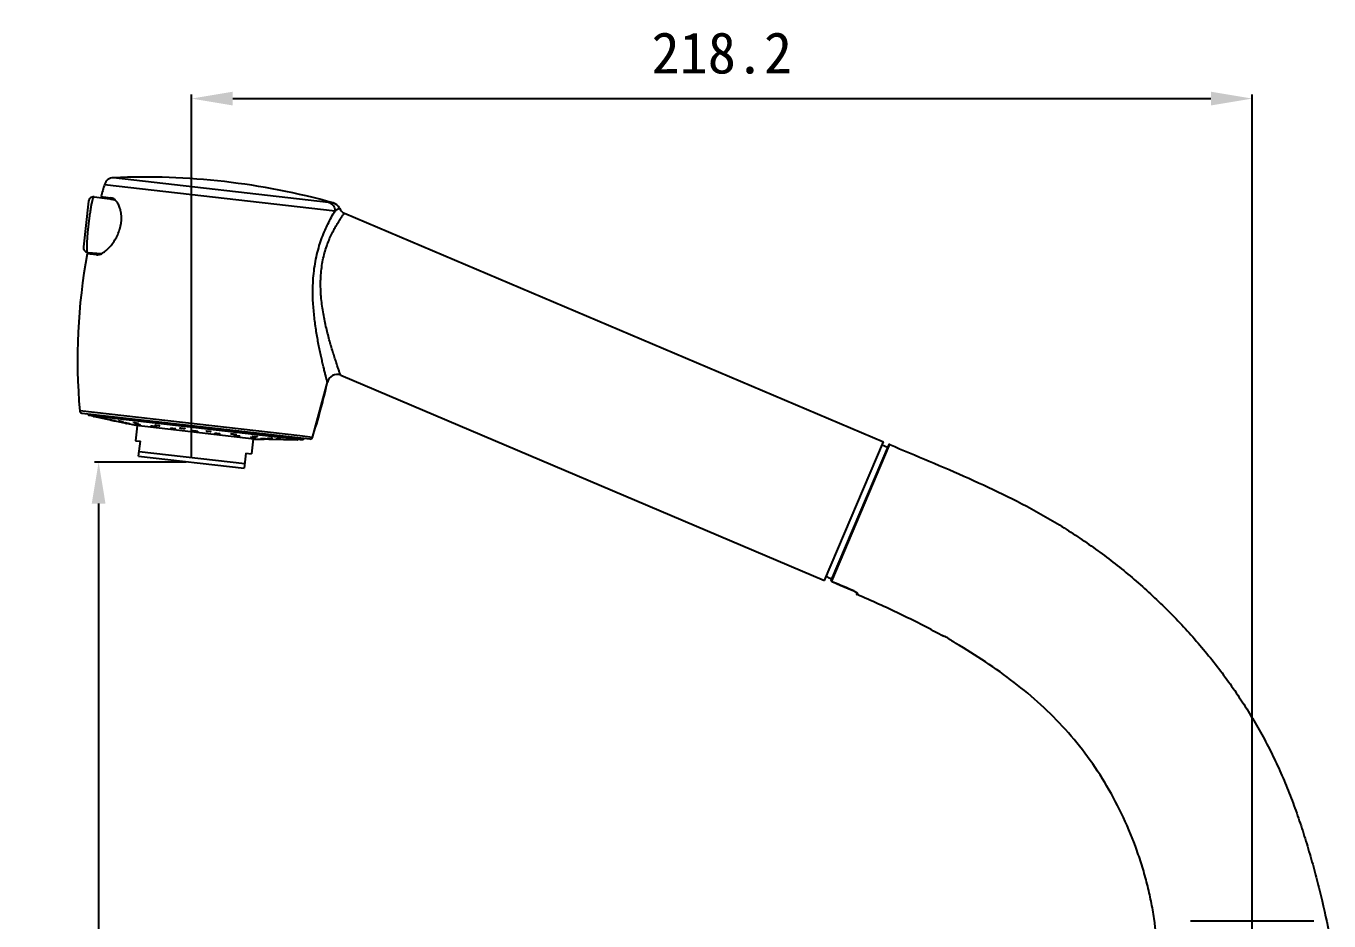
# Model space of a CAD drawing. Header units: millimetres. Extents: x 5797 to 6304, y 25737 to 26121.
# Drawn here: x 5796.8 to 6064.8, y 25936.6 to 26120.8 of the extents above; entities that cross this region are included whole.
import ezdxf

# ---------------------------------------------------------------- set-up
doc = ezdxf.new("R2010")
doc.units = ezdxf.units.MM
doc.styles.get("Standard").update_dxf_attribs({"font": ''})
doc.styles.get('Standard').set_extended_font_data('SimSun')
doc.dimstyles.new('副本 ISO-25-2bei', dxfattribs={"dimscale": 1.7, "dimtxt": 5, "dimasz": 5, "dimexe": 0.5, "dimexo": 0.625, "dimgap": 2, "dimtad": 1, "dimlfac": 0.0393, "dimdsep": 46, "dimtxsty": 'Standard', "dimcen": 2.5, "dimclrd": 1, "dimclre": 1, "dimclrt": 3, "dimadec": 0, "dimazin": 0, "dimtfac": 1, "dimtmove": 0, "dimatfit": 3, "dimfxl": 0, "dimarcsym": 0})

# ---------------------------------------------------------------- blocks, each defined once
blk = doc.blocks.new('*D1')
at = {"color": 1, "lineweight": -2, "transparency": 16777216}
for p, q in [((5829.76, 26031.01), (5810.88, 26031.01)), ((5811.73, 26022.51), (5811.73, 25771.36)), ((6021.26, 25762.86), (5810.88, 25762.86))]:
    blk.add_line(p, q, dxfattribs=at)
at = {"color": 1, "transparency": 16777216}
for points in [[(5810.31, 26022.51), (5813.14, 26022.51), (5811.73, 26031.01)], [(5810.31, 25771.36), (5813.14, 25771.36), (5811.73, 25762.86)]]:
    blk.add_solid(points, dxfattribs=at)
at = {"layer": 'Defpoints', "color": 0, "transparency": 16777216}
for p in [(5830.82, 26031.01), (5811.73, 25762.86), (6022.32, 25762.86)]:
    blk.add_point(p, dxfattribs=at)
at = {"color": 3, "transparency": 16777216, "insert": (5802.38, 25896.93), "char_height": 8.5, "attachment_point": 5, "rotation": 90}
blk.add_mtext('268.2', dxfattribs=at)
blk = doc.blocks.new('*D2')
at = {"color": 1, "lineweight": -2, "transparency": 16777216}
for p, q in [((5830.82, 26032.07), (5830.82, 26106.69)), ((6049.02, 25763.92), (6049.02, 26106.69)), ((5839.32, 26105.84), (6040.52, 26105.84))]:
    blk.add_line(p, q, dxfattribs=at)
at = {"color": 1, "transparency": 16777216}
for points in [[(5839.32, 26107.26), (5839.32, 26104.43), (5830.82, 26105.84)], [(6040.52, 26107.26), (6040.52, 26104.43), (6049.02, 26105.84)]]:
    blk.add_solid(points, dxfattribs=at)
at = {"layer": 'Defpoints', "color": 0, "transparency": 16777216}
for p in [(6049.02, 26105.84), (5830.82, 26031.01), (6049.02, 25762.86)]:
    blk.add_point(p, dxfattribs=at)
at = {"color": 3, "transparency": 16777216, "insert": (5939.92, 26115.19), "char_height": 8.5, "attachment_point": 5}
blk.add_mtext('218.2', dxfattribs=at)

msp = doc.modelspace()

# ---------------------------------------------------------------- linework, layer by layer
at = {"color": 7, "linetype": 'Continuous'}
for p, q in [((5812.96, 26088.17), (5860.38, 26082.77)), ((5814.78, 26089.57), (5858.98, 26084.53)), ((5815.07, 26085.03), (5810.8, 26085.59)), ((5812.2, 26085.67), (5814.25, 26085.44)), ((5814.25, 26085.14), (5815.07, 26085.03)), ((5809.67, 26084.71), (5808.6, 26075.31)), ((5862.3, 26082.25), (5973.17, 26035.19)), ((5811.32, 26073.69), (5809.39, 26073.91)), ((5809.5, 26074.2), (5812.29, 26073.93)), ((5855.7, 26036.13), (5858.79, 26047.49)), ((5861.53, 26048.91), (5961.06, 26006.66)), ((5853.13, 26036.42), (5807.85, 26041.58)), ((5808.29, 26041.13), (5855.17, 26035.79)), ((5809.62, 26040.67), (5809.63, 26040.77)), ((5809.62, 26040.67), (5853.77, 26035.64)), ((5810.81, 26040.42), (5809.62, 26040.67)), ((5809.63, 26040.77), (5809.86, 26040.95)), ((5853.78, 26035.74), (5809.63, 26040.77)), ((5810.67, 26040.44), (5810.67, 26040.45)), ((5816.46, 26039.19), (5810.67, 26040.44)), ((5810.67, 26040.44), (5810.81, 26040.42)), ((5817.33, 26039), (5817.44, 26038.98)), ((5819.46, 26038.55), (5817.44, 26038.98)), ((5819.66, 26038.52), (5819.31, 26035.44)), ((5843.7, 26035.78), (5819.46, 26038.55)), ((5819.31, 26035.44), (5820.32, 26035.33)), ((5819.96, 26032.25), (5820.32, 26035.33)), ((5843.5, 26035.81), (5843.15, 26032.73)), ((5843.7, 26035.78), (5845.76, 26035.75)), ((5846.77, 26035.74), (5852.69, 26035.65)), ((5852.55, 26035.66), (5852.69, 26035.65)), ((5853.77, 26035.64), (5852.55, 26035.66)), ((5852.69, 26035.65), (5852.7, 26035.66)), ((5855.7, 26036.13), (5853.13, 26036.42)), ((5853.6, 26035.97), (5853.78, 26035.74)), ((5853.78, 26035.74), (5853.77, 26035.64)), ((5961.06, 26006.66), (5973.17, 26035.19)), ((5974.2, 26034.54), (5962.42, 26006.8)), ((5962.53, 26006.55), (5974.35, 26034.38)), ((5973.98, 26034.03), (5972.88, 26034.5)), ((5974.35, 26034.38), (5974.46, 26034.65)), ((5819.96, 26032.25), (5841.67, 26029.78)), ((5820.08, 26033.24), (5841.79, 26030.77)), ((5842.03, 26032.86), (5841.67, 26029.78)), ((5842.03, 26032.86), (5843.15, 26032.73)), ((5962.51, 26007), (5962.32, 26007.08)), ((5962.42, 26006.8), (5962.42, 26006.8)), ((5962.68, 26006.4), (5962.78, 26006.36)), ((5962.78, 26006.36), (5962.78, 26006.36)), ((5967.1, 26004.51), (5967.1, 26004.51)), ((5967.36, 26004.38), (5967.36, 26004.38)), ((5967.36, 26004.38), (5967.5, 26004.3)), ((5967.71, 26004.15), (5967.66, 26004.04)), ((5967.73, 26004.13), (5967.74, 26004.12)), ((5967.76, 26003.78), (5967.85, 26003.98)), ((6036.32, 25936.6), (6061.71, 25936.6))]:
    msp.add_line(p, q, dxfattribs=at)
for points in [[(5962.42, 26006.8), (5962.41, 26006.74), (5962.42, 26006.63), (5962.48, 26006.54), (5962.57, 26006.47), (5962.68, 26006.4)], [(5962.41, 26006.74), (5962.41, 26006.73), (5962.41, 26006.69)], [(5962.62, 26006.44), (5962.69, 26006.4), (5962.78, 26006.36)], [(5962.78, 26006.36), (5964.27, 26005.72), (5965.88, 26005.03), (5967.1, 26004.51)], [(5967.1, 26004.51), (5967.2, 26004.46), (5967.28, 26004.42)], [(5967.18, 26004.47), (5967.35, 26004.39), (5967.49, 26004.31)], [(5967.49, 26004.31), (5967.6, 26004.23), (5967.68, 26004.17), (5967.73, 26004.13)], [(5967.61, 26004.23), (5967.61, 26004.23), (5967.65, 26004.2)]]:
    msp.add_lwpolyline(points, dxfattribs=at)
for centre, radius, start, end in [((5926.93, 26052.09), 119.55, 162.4304, 163.6845), ((5814.87, 26087.57), 2, 92.4768, 162.43), ((5821.05, 25944.7), 145, 74.4269, 92.4768), ((5810.67, 26084.6), 1, 82.5025, 173.5), ((5859.44, 26082.45), 2, 24.1783, 74.429), ((5863.09, 26084.09), 2, 204.1803, 247.0025), ((5809.59, 26075.2), 1, 173.5, 264.4971), ((5926.93, 26052.09), 119.55, 169.4811, 185.0425), ((5742.03, 26073.15), 119.55, 341.9575, 347.6053), ((5860.75, 26047.06), 2, 67.0004, 167.5968), ((5808.34, 26041.62), 0.5, 185.045, 263.5), ((5783.68, 25884.2), 158.42, 77.7356, 78.0566), ((5843.95, 25884.13), 151.63, 88.9369, 89.3166), ((5855.23, 26036.28), 0.5, 263.5, 341.9564), ((5974.38, 26034.46), 0.2, 67, 156.9572), ((5693.48, 25370.97), 690.1, 66.64107, 67.03158), ((5967.84, 26003.96), 0.2, 156.984, 246.4408), ((5967.93, 26004.17), 0.198, 194.7234, 217.0816)]:
    msp.add_arc(centre, radius, start, end, dxfattribs=at)
for points, knots in [([(5809.5, 26074.2), (5809.49, 26074.2), (5809.47, 26074.21), (5809.45, 26074.23), (5809.43, 26074.26), (5809.41, 26074.31), (5809.4, 26074.37), (5809.38, 26074.47), (5809.36, 26074.62), (5809.34, 26074.85), (5809.34, 26075.12), (5809.34, 26075.44), (5809.35, 26075.81), (5809.36, 26076.21), (5809.4, 26076.84), (5809.46, 26077.7), (5809.57, 26078.79), (5809.69, 26079.95), (5809.83, 26081.1), (5809.98, 26082.19), (5810.11, 26083.04), (5810.21, 26083.66), (5810.29, 26084.06), (5810.36, 26084.42), (5810.43, 26084.73), (5810.5, 26084.99), (5810.56, 26085.21), (5810.62, 26085.36), (5810.66, 26085.45), (5810.69, 26085.5), (5810.72, 26085.54), (5810.74, 26085.57), (5810.77, 26085.59), (5810.79, 26085.59), (5810.8, 26085.59)], [0, 0, 0, 0, 0.002114, 0.004718, 0.008052, 0.012232, 0.017327, 0.023395, 0.038583, 0.057944, 0.081448, 0.109023, 0.140567, 0.175903, 0.214792, 0.301873, 0.398439, 0.50006, 0.601676, 0.698223, 0.785277, 0.824154, 0.859477, 0.891007, 0.918572, 0.942069, 0.961427, 0.976614, 0.98268, 0.987772, 0.991948, 0.995276, 0.997879, 1, 1, 1, 1]), ([(5811.32, 26073.69), (5811.49, 26073.67), (5811.89, 26073.73), (5812.49, 26074.01), (5813.13, 26074.46), (5813.8, 26075.07), (5814.47, 26075.84), (5815.34, 26077.1), (5816.19, 26078.95), (5816.49, 26080.98), (5816.34, 26082.51), (5816.08, 26083.47), (5815.72, 26084.27), (5815.28, 26084.87), (5814.79, 26085.28), (5814.42, 26085.42), (5814.25, 26085.44)], [0, 0, 0, 0, 0.035353, 0.079146, 0.132067, 0.193573, 0.262767, 0.338617, 0.504141, 0.670818, 0.746559, 0.814153, 0.872869, 0.922689, 0.964341, 1, 1, 1, 1]), ([(5858.3, 26078.77), (5858.48, 26079.19), (5859.12, 26080.55), (5859.84, 26081.88), (5860.38, 26082.77)], [0, 0, 0, 0, 0.304348, 1, 1, 1, 1]), ([(5858.98, 26084.53), (5859.16, 26084.48), (5859.53, 26084.31), (5859.97, 26083.9), (5860.28, 26083.37), (5860.36, 26082.97), (5860.38, 26082.77)], [0, 0, 0, 0, 0.246596, 0.495278, 0.746555, 1, 1, 1, 1]), ([(5858.98, 26084.53), (5859.1, 26084.52), (5859.33, 26084.49), (5859.61, 26084.45), (5859.79, 26084.41), (5859.88, 26084.4), (5859.94, 26084.39), (5859.97, 26084.38), (5859.97, 26084.38)], [0, 0, 0, 0, 0.377707, 0.693521, 0.821876, 0.918532, 0.977884, 1, 1, 1, 1]), ([(5860.38, 26082.77), (5860.44, 26082.81), (5860.56, 26082.89), (5860.73, 26082.99), (5860.88, 26083.08), (5861.01, 26083.15), (5861.1, 26083.19), (5861.16, 26083.23), (5861.2, 26083.24), (5861.22, 26083.26), (5861.24, 26083.26), (5861.25, 26083.27), (5861.26, 26083.27), (5861.26, 26083.27)], [0, 0, 0, 0, 0.216341, 0.411626, 0.583366, 0.728889, 0.845521, 0.89217, 0.930631, 0.960755, 0.982433, 0.995548, 1, 1, 1, 1]), ([(5861.53, 26048.91), (5861.53, 26048.91), (5861.53, 26048.91), (5861.52, 26048.91), (5861.52, 26048.92), (5861.51, 26048.94), (5861.5, 26048.97), (5861.48, 26049.02), (5861.46, 26049.08), (5861.43, 26049.15), (5861.4, 26049.24), (5861.35, 26049.38), (5861.28, 26049.58), (5861.18, 26049.86), (5861.07, 26050.18), (5860.95, 26050.55), (5860.81, 26050.95), (5860.61, 26051.55), (5860.33, 26052.38), (5859.98, 26053.46), (5859.62, 26054.64), (5859.26, 26055.9), (5858.9, 26057.23), (5858.56, 26058.62), (5858.24, 26060.08), (5857.95, 26061.57), (5857.7, 26063.12), (5857.52, 26064.69), (5857.37, 26066.83), (5857.38, 26068.98), (5857.59, 26071.09), (5857.84, 26072.63), (5858.19, 26074.09), (5858.62, 26075.45), (5859.1, 26076.71), (5859.61, 26077.85), (5860.12, 26078.86), (5860.62, 26079.74), (5861.02, 26080.39), (5861.32, 26080.84), (5861.51, 26081.13), (5861.69, 26081.39), (5861.84, 26081.62), (5861.98, 26081.81), (5862.09, 26081.96), (5862.17, 26082.07), (5862.22, 26082.14), (5862.25, 26082.18), (5862.27, 26082.21), (5862.29, 26082.23), (5862.3, 26082.24), (5862.3, 26082.25), (5862.3, 26082.25)], [0, 0, 0, 0, 0.000057, 0.000218, 0.000484, 0.000853, 0.001898, 0.003346, 0.005192, 0.007429, 0.010051, 0.013047, 0.02013, 0.028601, 0.038385, 0.0494, 0.06156, 0.07478, 0.104074, 0.136643, 0.171947, 0.209543, 0.249068, 0.290229, 0.332769, 0.376478, 0.421148, 0.466557, 0.512495, 0.604722, 0.650288, 0.694869, 0.737945, 0.778993, 0.817585, 0.853314, 0.885842, 0.91486, 0.940077, 0.95117, 0.961206, 0.970148, 0.977966, 0.984635, 0.990127, 0.994419, 0.996111, 0.997498, 0.998581, 0.999359, 0.999831, 1, 1, 1, 1]), ([(5855.85, 26063.82), (5855.81, 26064.49), (5855.76, 26065.84), (5855.81, 26067.86), (5855.96, 26069.87), (5856.22, 26071.85), (5856.61, 26073.75), (5857.24, 26076.08), (5857.85, 26077.73), (5858.3, 26078.77)], [0, 0, 0, 0, 0.131735, 0.2645, 0.396991, 0.527919, 0.655419, 0.777666, 1, 1, 1, 1]), ([(5858.79, 26047.49), (5858.79, 26047.49), (5858.79, 26047.51), (5858.79, 26047.52), (5858.78, 26047.55), (5858.76, 26047.61), (5858.73, 26047.73), (5858.69, 26047.9), (5858.63, 26048.11), (5858.56, 26048.36), (5858.49, 26048.66), (5858.36, 26049.13), (5858.19, 26049.8), (5857.98, 26050.7), (5857.73, 26051.7), (5857.48, 26052.8), (5857.22, 26053.99), (5856.88, 26055.7), (5856.56, 26057.49), (5856.28, 26059.35), (5856.1, 26060.81), (5855.96, 26062.31), (5855.88, 26063.31), (5855.85, 26063.82)], [0, 0, 0, 0, 0.00027, 0.001383, 0.003298, 0.005974, 0.013559, 0.024066, 0.037351, 0.053254, 0.071644, 0.092412, 0.140693, 0.196914, 0.259416, 0.327521, 0.400872, 0.478402, 0.642887, 0.729317, 0.817985, 0.908329, 1, 1, 1, 1]), ([(5814.12, 26039.71), (5814.12, 26039.72), (5814.13, 26039.71), (5814.13, 26039.71), (5814.14, 26039.71), (5814.16, 26039.71), (5814.18, 26039.71), (5814.21, 26039.7), (5814.23, 26039.7), (5814.28, 26039.69), (5814.34, 26039.67), (5814.43, 26039.66), (5814.52, 26039.64), (5814.61, 26039.62), (5814.71, 26039.6), (5814.8, 26039.58), (5814.88, 26039.56), (5814.95, 26039.54), (5814.99, 26039.53), (5815.02, 26039.53), (5815.04, 26039.52), (5815.06, 26039.52), (5815.08, 26039.51), (5815.09, 26039.51), (5815.1, 26039.51), (5815.1, 26039.51), (5815.1, 26039.5)], [0, 0, 0, 0, 0.002471, 0.009673, 0.021583, 0.038123, 0.059136, 0.084384, 0.113625, 0.1466, 0.222355, 0.308696, 0.402292, 0.499575, 0.596848, 0.690425, 0.776756, 0.852543, 0.885559, 0.914864, 0.940199, 0.961318, 0.977982, 0.990028, 0.997377, 1, 1, 1, 1]), ([(5815.1, 26039.5), (5815.1, 26039.5), (5815.1, 26039.51), (5815.09, 26039.51), (5815.08, 26039.51), (5815.06, 26039.51), (5815.04, 26039.51), (5815.02, 26039.52), (5814.99, 26039.52), (5814.94, 26039.53), (5814.88, 26039.55), (5814.8, 26039.56), (5814.71, 26039.58), (5814.61, 26039.6), (5814.52, 26039.62), (5814.43, 26039.64), (5814.34, 26039.66), (5814.28, 26039.68), (5814.23, 26039.69), (5814.2, 26039.69), (5814.18, 26039.7), (5814.16, 26039.7), (5814.14, 26039.71), (5814.13, 26039.71), (5814.12, 26039.71), (5814.12, 26039.71), (5814.12, 26039.71), (5814.12, 26039.71)], [0, 0, 0, 0, 0.002477, 0.009681, 0.021594, 0.038138, 0.059159, 0.084417, 0.113666, 0.146647, 0.222411, 0.308758, 0.402358, 0.499642, 0.596917, 0.690497, 0.776831, 0.852616, 0.885627, 0.914924, 0.940247, 0.961352, 0.978, 0.990034, 0.99737, 0.999261, 1, 1, 1, 1]), ([(5815.79, 26039.52), (5815.79, 26039.52), (5815.79, 26039.52), (5815.8, 26039.52), (5815.81, 26039.52), (5815.83, 26039.52), (5815.88, 26039.51), (5815.94, 26039.51), (5816.01, 26039.49), (5816.1, 26039.48), (5816.19, 26039.46), (5816.28, 26039.44), (5816.38, 26039.42), (5816.47, 26039.4), (5816.55, 26039.38), (5816.62, 26039.37), (5816.68, 26039.35), (5816.71, 26039.34), (5816.73, 26039.34), (5816.75, 26039.33), (5816.76, 26039.33), (5816.77, 26039.32), (5816.77, 26039.32), (5816.77, 26039.32)], [0, 0, 0, 0, 0.003076, 0.010406, 0.022318, 0.038803, 0.084867, 0.146856, 0.222386, 0.308514, 0.401907, 0.498991, 0.596034, 0.689341, 0.775418, 0.851029, 0.913272, 0.938621, 0.959804, 0.976595, 0.988859, 0.996569, 1, 1, 1, 1]), ([(5816.77, 26039.32), (5816.77, 26039.32), (5816.77, 26039.32), (5816.76, 26039.32), (5816.75, 26039.32), (5816.72, 26039.32), (5816.68, 26039.32), (5816.62, 26039.33), (5816.55, 26039.35), (5816.46, 26039.36), (5816.37, 26039.38), (5816.27, 26039.4), (5816.18, 26039.42), (5816.09, 26039.44), (5816.01, 26039.46), (5815.93, 26039.47), (5815.88, 26039.49), (5815.84, 26039.5), (5815.82, 26039.5), (5815.81, 26039.51), (5815.8, 26039.51), (5815.79, 26039.52), (5815.79, 26039.52), (5815.79, 26039.52)], [0, 0, 0, 0, 0.003142, 0.010493, 0.022416, 0.038906, 0.084989, 0.146993, 0.222543, 0.308679, 0.402073, 0.499152, 0.596203, 0.689531, 0.775624, 0.851231, 0.913463, 0.938804, 0.959975, 0.976746, 0.988982, 0.996651, 1, 1, 1, 1]), ([(5817.18, 26039.11), (5817.18, 26039.11), (5817.18, 26039.11), (5817.19, 26039.11), (5817.2, 26039.11), (5817.22, 26039.1), (5817.24, 26039.1), (5817.28, 26039.1), (5817.33, 26039.09), (5817.4, 26039.07), (5817.49, 26039.06), (5817.58, 26039.04), (5817.67, 26039.02), (5817.77, 26039), (5817.86, 26038.98), (5817.94, 26038.96), (5818.02, 26038.94), (5818.07, 26038.93), (5818.1, 26038.92), (5818.12, 26038.91), (5818.14, 26038.91), (5818.15, 26038.91), (5818.16, 26038.9), (5818.16, 26038.9), (5818.16, 26038.9)], [0, 0, 0, 0, 0.002704, 0.009939, 0.021832, 0.038336, 0.059301, 0.084498, 0.14661, 0.22227, 0.308527, 0.402042, 0.499236, 0.596407, 0.689874, 0.776098, 0.851806, 0.914101, 0.939453, 0.960612, 0.977344, 0.989496, 0.997011, 1, 1, 1, 1]), ([(5818.16, 26038.9), (5818.16, 26038.9), (5818.16, 26038.9), (5818.15, 26038.9), (5818.14, 26038.9), (5818.12, 26038.9), (5818.1, 26038.91), (5818.07, 26038.91), (5818.01, 26038.92), (5817.94, 26038.93), (5817.85, 26038.95), (5817.76, 26038.97), (5817.67, 26038.99), (5817.57, 26039.01), (5817.48, 26039.03), (5817.4, 26039.05), (5817.33, 26039.06), (5817.27, 26039.08), (5817.24, 26039.09), (5817.22, 26039.09), (5817.2, 26039.1), (5817.19, 26039.1), (5817.18, 26039.1), (5817.18, 26039.11), (5817.18, 26039.11)], [0, 0, 0, 0, 0.002743, 0.009985, 0.021882, 0.038388, 0.059361, 0.084566, 0.146695, 0.222372, 0.308645, 0.402173, 0.499377, 0.596559, 0.690037, 0.776274, 0.851988, 0.914274, 0.939612, 0.960753, 0.977462, 0.989589, 0.997072, 1, 1, 1, 1]), ([(5818.96, 26039.15), (5818.96, 26039.15), (5818.96, 26039.15), (5818.97, 26039.16), (5819, 26039.16), (5819.05, 26039.15), (5819.11, 26039.15), (5819.18, 26039.14), (5819.27, 26039.13), (5819.36, 26039.11), (5819.45, 26039.09), (5819.55, 26039.08), (5819.64, 26039.06), (5819.72, 26039.04), (5819.8, 26039.02), (5819.86, 26039), (5819.9, 26038.99), (5819.93, 26038.98), (5819.94, 26038.97), (5819.94, 26038.97), (5819.94, 26038.97)], [0, 0, 0, 0, 0.003946, 0.01161, 0.040154, 0.08611, 0.147864, 0.223114, 0.308954, 0.402058, 0.498838, 0.595574, 0.68858, 0.774347, 0.849659, 0.911697, 0.958208, 0.987554, 0.995675, 1, 1, 1, 1]), ([(5819.94, 26038.97), (5819.94, 26038.97), (5819.94, 26038.96), (5819.92, 26038.96), (5819.9, 26038.96), (5819.85, 26038.96), (5819.79, 26038.97), (5819.71, 26038.98), (5819.6, 26039), (5819.47, 26039.02), (5819.35, 26039.04), (5819.26, 26039.06), (5819.17, 26039.08), (5819.1, 26039.1), (5819.04, 26039.11), (5819, 26039.13), (5818.97, 26039.14), (5818.96, 26039.15), (5818.96, 26039.15), (5818.96, 26039.15)], [0, 0, 0, 0, 0.004055, 0.011768, 0.040346, 0.086313, 0.14807, 0.223324, 0.30916, 0.499037, 0.595779, 0.688786, 0.774561, 0.849887, 0.911933, 0.958429, 0.987723, 0.995786, 1, 1, 1, 1]), ([(5819.26, 26038.86), (5819.26, 26038.86), (5819.26, 26038.87), (5819.27, 26038.87), (5819.28, 26038.87), (5819.31, 26038.87), (5819.35, 26038.86), (5819.41, 26038.85), (5819.49, 26038.84), (5819.57, 26038.83), (5819.66, 26038.81), (5819.76, 26038.8), (5819.85, 26038.78), (5819.94, 26038.76), (5820.03, 26038.74), (5820.1, 26038.72), (5820.16, 26038.7), (5820.2, 26038.69), (5820.22, 26038.68), (5820.24, 26038.68), (5820.24, 26038.67), (5820.25, 26038.67), (5820.24, 26038.67)], [0, 0, 0, 0, 0.003499, 0.010976, 0.022942, 0.039431, 0.08543, 0.147296, 0.222687, 0.308676, 0.401926, 0.498849, 0.595732, 0.68889, 0.774812, 0.850266, 0.912408, 0.958943, 0.975792, 0.988172, 0.996098, 1, 1, 1, 1]), ([(5820.24, 26038.67), (5820.24, 26038.67), (5820.24, 26038.67), (5820.23, 26038.67), (5820.2, 26038.67), (5820.15, 26038.67), (5820.09, 26038.68), (5820.02, 26038.69), (5819.93, 26038.7), (5819.84, 26038.72), (5819.75, 26038.74), (5819.65, 26038.76), (5819.56, 26038.78), (5819.48, 26038.8), (5819.41, 26038.81), (5819.35, 26038.83), (5819.31, 26038.84), (5819.28, 26038.85), (5819.27, 26038.85), (5819.26, 26038.86), (5819.26, 26038.86), (5819.26, 26038.86)], [0, 0, 0, 0, 0.003608, 0.011125, 0.03959, 0.085603, 0.147483, 0.222894, 0.308889, 0.402146, 0.499084, 0.595984, 0.689147, 0.775075, 0.850538, 0.91268, 0.959191, 0.976015, 0.988356, 0.996219, 1, 1, 1, 1]), ([(5822.5, 26038.48), (5822.5, 26038.48), (5822.51, 26038.49), (5822.52, 26038.49), (5822.55, 26038.49), (5822.59, 26038.49), (5822.65, 26038.48), (5822.73, 26038.48), (5822.85, 26038.46), (5823, 26038.44), (5823.15, 26038.41), (5823.27, 26038.38), (5823.34, 26038.37), (5823.4, 26038.35), (5823.45, 26038.34), (5823.47, 26038.33), (5823.49, 26038.32), (5823.49, 26038.31), (5823.49, 26038.31)], [0, 0, 0, 0, 0.004346, 0.012206, 0.040887, 0.086828, 0.148489, 0.223607, 0.309302, 0.4989, 0.688362, 0.773986, 0.849159, 0.911085, 0.957551, 0.986997, 0.995295, 1, 1, 1, 1]), ([(5823.49, 26038.31), (5823.49, 26038.31), (5823.48, 26038.31), (5823.47, 26038.3), (5823.44, 26038.3), (5823.4, 26038.3), (5823.34, 26038.31), (5823.26, 26038.32), (5823.14, 26038.33), (5822.99, 26038.36), (5822.84, 26038.39), (5822.72, 26038.41), (5822.65, 26038.43), (5822.59, 26038.44), (5822.54, 26038.46), (5822.52, 26038.47), (5822.5, 26038.48), (5822.5, 26038.48), (5822.5, 26038.48)], [0, 0, 0, 0, 0.004477, 0.012405, 0.041141, 0.087096, 0.148755, 0.223869, 0.309553, 0.499134, 0.688586, 0.774212, 0.849395, 0.91133, 0.957788, 0.987184, 0.995419, 1, 1, 1, 1]), ([(5823.32, 26038.64), (5823.32, 26038.64), (5823.34, 26038.65), (5823.36, 26038.65), (5823.41, 26038.65), (5823.47, 26038.65), (5823.55, 26038.64), (5823.66, 26038.63), (5823.82, 26038.61), (5823.97, 26038.58), (5824.09, 26038.56), (5824.16, 26038.54), (5824.22, 26038.52), (5824.27, 26038.51), (5824.29, 26038.5), (5824.3, 26038.49), (5824.31, 26038.48), (5824.31, 26038.48)], [0, 0, 0, 0, 0.012337, 0.0412, 0.087179, 0.1488, 0.223839, 0.309444, 0.498876, 0.688192, 0.773735, 0.848819, 0.910663, 0.957082, 0.986585, 0.995011, 1, 1, 1, 1]), ([(5824.31, 26038.48), (5824.31, 26038.48), (5824.29, 26038.47), (5824.26, 26038.47), (5824.21, 26038.47), (5824.15, 26038.47), (5824.08, 26038.48), (5823.96, 26038.49), (5823.81, 26038.52), (5823.65, 26038.54), (5823.54, 26038.57), (5823.46, 26038.59), (5823.4, 26038.6), (5823.36, 26038.62), (5823.33, 26038.63), (5823.32, 26038.63), (5823.32, 26038.64), (5823.32, 26038.64)], [0, 0, 0, 0, 0.012494, 0.041412, 0.087406, 0.149023, 0.224051, 0.309638, 0.499042, 0.688336, 0.773874, 0.848963, 0.910816, 0.957237, 0.986715, 0.995099, 1, 1, 1, 1]), ([(5827.58, 26037.86), (5827.57, 26037.86), (5827.56, 26037.85), (5827.53, 26037.85), (5827.48, 26037.85), (5827.42, 26037.85), (5827.35, 26037.85), (5827.23, 26037.86), (5827.07, 26037.88), (5826.92, 26037.91), (5826.8, 26037.93), (5826.73, 26037.95), (5826.67, 26037.96), (5826.63, 26037.98), (5826.6, 26037.99), (5826.58, 26038), (5826.59, 26038)], [0, 0, 0, 0, 0.012936, 0.042045, 0.088108, 0.149713, 0.224683, 0.310201, 0.499477, 0.688667, 0.774145, 0.849156, 0.910931, 0.957298, 0.986803, 1, 1, 1, 1]), ([(5826.59, 26038), (5826.59, 26038.01), (5826.6, 26038.01), (5826.63, 26038.02), (5826.68, 26038.02), (5826.74, 26038.02), (5826.81, 26038.01), (5826.93, 26038), (5827.09, 26037.98), (5827.24, 26037.95), (5827.36, 26037.93), (5827.43, 26037.92), (5827.49, 26037.9), (5827.54, 26037.89), (5827.56, 26037.88), (5827.58, 26037.86), (5827.58, 26037.86)], [0, 0, 0, 0, 0.012782, 0.041826, 0.087867, 0.149478, 0.224469, 0.310009, 0.499324, 0.688558, 0.774052, 0.849069, 0.910838, 0.957199, 0.986711, 1, 1, 1, 1]), ([(5829.44, 26037.91), (5829.44, 26037.91), (5829.42, 26037.9), (5829.39, 26037.9), (5829.35, 26037.9), (5829.28, 26037.9), (5829.21, 26037.9), (5829.09, 26037.91), (5828.94, 26037.93), (5828.78, 26037.95), (5828.66, 26037.97), (5828.59, 26037.99), (5828.53, 26038), (5828.49, 26038.02), (5828.46, 26038.03), (5828.44, 26038.04), (5828.45, 26038.04)], [0, 0, 0, 0, 0.013221, 0.042484, 0.088612, 0.150215, 0.225137, 0.310584, 0.499719, 0.68881, 0.774235, 0.849179, 0.910873, 0.957163, 0.986637, 1, 1, 1, 1]), ([(5828.45, 26038.04), (5828.45, 26038.05), (5828.46, 26038.05), (5828.49, 26038.06), (5828.54, 26038.06), (5828.6, 26038.06), (5828.67, 26038.05), (5828.79, 26038.04), (5828.95, 26038.03), (5829.1, 26038), (5829.22, 26037.98), (5829.29, 26037.97), (5829.35, 26037.95), (5829.4, 26037.94), (5829.42, 26037.93), (5829.44, 26037.92), (5829.44, 26037.91)], [0, 0, 0, 0, 0.013132, 0.042344, 0.088447, 0.150052, 0.224988, 0.31045, 0.499635, 0.688787, 0.774234, 0.849192, 0.910884, 0.957158, 0.986614, 1, 1, 1, 1]), ([(5831.11, 26037.47), (5831.11, 26037.48), (5831.13, 26037.48), (5831.16, 26037.49), (5831.2, 26037.49), (5831.27, 26037.49), (5831.34, 26037.49), (5831.46, 26037.48), (5831.61, 26037.47), (5831.77, 26037.44), (5831.89, 26037.43), (5831.96, 26037.41), (5832.02, 26037.4), (5832.07, 26037.38), (5832.09, 26037.37), (5832.11, 26037.36), (5832.11, 26037.36)], [0, 0, 0, 0, 0.013331, 0.04268, 0.088863, 0.150497, 0.225425, 0.310858, 0.49999, 0.689134, 0.774574, 0.849503, 0.911136, 0.95732, 0.986669, 1, 1, 1, 1]), ([(5832.11, 26037.36), (5832.11, 26037.36), (5832.09, 26037.35), (5832.06, 26037.34), (5832.01, 26037.34), (5831.95, 26037.34), (5831.88, 26037.34), (5831.76, 26037.35), (5831.6, 26037.37), (5831.45, 26037.39), (5831.33, 26037.41), (5831.26, 26037.42), (5831.2, 26037.43), (5831.15, 26037.45), (5831.13, 26037.46), (5831.11, 26037.47), (5831.11, 26037.47)], [0, 0, 0, 0, 0.013371, 0.042762, 0.088968, 0.150604, 0.225519, 0.310929, 0.500001, 0.689076, 0.774489, 0.849406, 0.911042, 0.957241, 0.986629, 1, 1, 1, 1]), ([(5833.84, 26037.41), (5833.84, 26037.42), (5833.85, 26037.42), (5833.88, 26037.43), (5833.93, 26037.43), (5833.99, 26037.43), (5834.07, 26037.43), (5834.18, 26037.42), (5834.34, 26037.41), (5834.5, 26037.39), (5834.61, 26037.38), (5834.69, 26037.36), (5834.75, 26037.35), (5834.79, 26037.34), (5834.82, 26037.33), (5834.83, 26037.32), (5834.83, 26037.31)], [0, 0, 0, 0, 0.013388, 0.042845, 0.089122, 0.150811, 0.225765, 0.31121, 0.500351, 0.689539, 0.775009, 0.849946, 0.91155, 0.957654, 0.986867, 1, 1, 1, 1]), ([(5834.83, 26037.31), (5834.83, 26037.31), (5834.82, 26037.3), (5834.79, 26037.3), (5834.74, 26037.29), (5834.68, 26037.29), (5834.6, 26037.3), (5834.49, 26037.3), (5834.33, 26037.31), (5834.17, 26037.33), (5834.06, 26037.35), (5833.98, 26037.36), (5833.92, 26037.37), (5833.88, 26037.39), (5833.85, 26037.4), (5833.84, 26037.41), (5833.84, 26037.41)], [0, 0, 0, 0, 0.013362, 0.042832, 0.089117, 0.150811, 0.225755, 0.311176, 0.500271, 0.68942, 0.774867, 0.849791, 0.911394, 0.957519, 0.98678, 1, 1, 1, 1]), ([(5835.64, 26036.94), (5835.64, 26036.95), (5835.66, 26036.95), (5835.68, 26036.96), (5835.73, 26036.96), (5835.79, 26036.96), (5835.87, 26036.96), (5835.99, 26036.96), (5836.14, 26036.95), (5836.3, 26036.93), (5836.42, 26036.92), (5836.49, 26036.9), (5836.55, 26036.89), (5836.6, 26036.88), (5836.62, 26036.87), (5836.64, 26036.86), (5836.64, 26036.86)], [0, 0, 0, 0, 0.01329, 0.042801, 0.089156, 0.150925, 0.225945, 0.311441, 0.500675, 0.689993, 0.775534, 0.850524, 0.912134, 0.958173, 0.987217, 1, 1, 1, 1]), ([(5836.64, 26036.86), (5836.64, 26036.85), (5836.62, 26036.85), (5836.59, 26036.84), (5836.54, 26036.84), (5836.48, 26036.84), (5836.41, 26036.84), (5836.29, 26036.84), (5836.13, 26036.85), (5835.98, 26036.87), (5835.86, 26036.88), (5835.79, 26036.89), (5835.73, 26036.91), (5835.68, 26036.92), (5835.65, 26036.93), (5835.64, 26036.94), (5835.64, 26036.94)], [0, 0, 0, 0, 0.013196, 0.042699, 0.089062, 0.150838, 0.22585, 0.311325, 0.500525, 0.689804, 0.775319, 0.850298, 0.911907, 0.957959, 0.987064, 1, 1, 1, 1]), ([(5838.96, 26036.81), (5838.97, 26036.81), (5838.97, 26036.82), (5838.98, 26036.82), (5839.01, 26036.83), (5839.06, 26036.83), (5839.12, 26036.83), (5839.19, 26036.83), (5839.31, 26036.83), (5839.47, 26036.82), (5839.62, 26036.81), (5839.74, 26036.8), (5839.82, 26036.79), (5839.88, 26036.78), (5839.92, 26036.76), (5839.95, 26036.76), (5839.96, 26036.75), (5839.96, 26036.74)], [0, 0, 0, 0, 0.00499, 0.013416, 0.042917, 0.08933, 0.15117, 0.226252, 0.311798, 0.501116, 0.690553, 0.77616, 0.851201, 0.912821, 0.958799, 0.987663, 1, 1, 1, 1]), ([(5839.96, 26036.74), (5839.96, 26036.74), (5839.96, 26036.74), (5839.95, 26036.73), (5839.92, 26036.73), (5839.87, 26036.73), (5839.81, 26036.72), (5839.73, 26036.72), (5839.62, 26036.73), (5839.46, 26036.73), (5839.3, 26036.75), (5839.19, 26036.76), (5839.11, 26036.77), (5839.05, 26036.78), (5839.01, 26036.79), (5838.98, 26036.8), (5838.96, 26036.81), (5838.96, 26036.81)], [0, 0, 0, 0, 0.004901, 0.013283, 0.042757, 0.089169, 0.151017, 0.226099, 0.311633, 0.500939, 0.690356, 0.775948, 0.850988, 0.91261, 0.958595, 0.987507, 1, 1, 1, 1]), ([(5839.72, 26036.46), (5839.72, 26036.46), (5839.73, 26036.47), (5839.74, 26036.47), (5839.77, 26036.48), (5839.81, 26036.48), (5839.88, 26036.48), (5839.95, 26036.48), (5840.07, 26036.48), (5840.23, 26036.47), (5840.38, 26036.46), (5840.5, 26036.45), (5840.58, 26036.44), (5840.64, 26036.43), (5840.68, 26036.43), (5840.71, 26036.42), (5840.72, 26036.41), (5840.72, 26036.41), (5840.72, 26036.41)], [0, 0, 0, 0, 0.004706, 0.013004, 0.042447, 0.088902, 0.150822, 0.225989, 0.311614, 0.501079, 0.690684, 0.776385, 0.851506, 0.913169, 0.959111, 0.987793, 0.995654, 1, 1, 1, 1]), ([(5840.72, 26036.41), (5840.72, 26036.4), (5840.72, 26036.4), (5840.71, 26036.4), (5840.68, 26036.39), (5840.63, 26036.39), (5840.57, 26036.39), (5840.49, 26036.39), (5840.38, 26036.39), (5840.22, 26036.39), (5840.06, 26036.4), (5839.95, 26036.42), (5839.87, 26036.42), (5839.81, 26036.43), (5839.76, 26036.44), (5839.74, 26036.45), (5839.73, 26036.46), (5839.72, 26036.46), (5839.72, 26036.46)], [0, 0, 0, 0, 0.00458, 0.012813, 0.042204, 0.088649, 0.150577, 0.22575, 0.311372, 0.50084, 0.690439, 0.776128, 0.851255, 0.91292, 0.958866, 0.987596, 0.995523, 1, 1, 1, 1]), ([(5842.96, 26036.08), (5842.96, 26036.08), (5842.97, 26036.09), (5842.98, 26036.09), (5842.99, 26036.09), (5843.01, 26036.09), (5843.06, 26036.1), (5843.12, 26036.1), (5843.19, 26036.1), (5843.28, 26036.1), (5843.37, 26036.1), (5843.47, 26036.09), (5843.56, 26036.09), (5843.66, 26036.09), (5843.74, 26036.08), (5843.82, 26036.07), (5843.88, 26036.07), (5843.92, 26036.06), (5843.94, 26036.06), (5843.96, 26036.05), (5843.96, 26036.05), (5843.97, 26036.05), (5843.97, 26036.05)], [0, 0, 0, 0, 0.003903, 0.011829, 0.024209, 0.041057, 0.087584, 0.149713, 0.225149, 0.311064, 0.40422, 0.501109, 0.59804, 0.691304, 0.777305, 0.852702, 0.914571, 0.960568, 0.977058, 0.989024, 0.9965, 1, 1, 1, 1]), ([(5843.97, 26036.05), (5843.97, 26036.05), (5843.96, 26036.04), (5843.96, 26036.04), (5843.94, 26036.04), (5843.92, 26036.04), (5843.88, 26036.03), (5843.81, 26036.03), (5843.74, 26036.03), (5843.65, 26036.03), (5843.56, 26036.03), (5843.46, 26036.04), (5843.37, 26036.04), (5843.27, 26036.04), (5843.19, 26036.05), (5843.11, 26036.06), (5843.05, 26036.06), (5843.01, 26036.07), (5842.98, 26036.07), (5842.97, 26036.08), (5842.96, 26036.08), (5842.96, 26036.08)], [0, 0, 0, 0, 0.00378, 0.011641, 0.023978, 0.040799, 0.087297, 0.14943, 0.224882, 0.310812, 0.403982, 0.500892, 0.597843, 0.691116, 0.777124, 0.852537, 0.914416, 0.960419, 0.988879, 0.996393, 1, 1, 1, 1]), ([(5843.33, 26036.3), (5843.33, 26036.3), (5843.33, 26036.31), (5843.34, 26036.31), (5843.37, 26036.32), (5843.42, 26036.32), (5843.48, 26036.32), (5843.56, 26036.32), (5843.64, 26036.32), (5843.73, 26036.32), (5843.83, 26036.32), (5843.93, 26036.31), (5844.02, 26036.31), (5844.1, 26036.3), (5844.18, 26036.29), (5844.24, 26036.28), (5844.29, 26036.28), (5844.31, 26036.27), (5844.33, 26036.26), (5844.33, 26036.26), (5844.33, 26036.26)], [0, 0, 0, 0, 0.004325, 0.012448, 0.04179, 0.088289, 0.15032, 0.225626, 0.311395, 0.404403, 0.50114, 0.597922, 0.691036, 0.776885, 0.852137, 0.913892, 0.959846, 0.98839, 0.996054, 1, 1, 1, 1]), ([(5844.33, 26036.26), (5844.33, 26036.26), (5844.32, 26036.25), (5844.31, 26036.25), (5844.28, 26036.25), (5844.24, 26036.24), (5844.17, 26036.24), (5844.1, 26036.24), (5844.01, 26036.24), (5843.92, 26036.24), (5843.79, 26036.25), (5843.67, 26036.25), (5843.55, 26036.26), (5843.48, 26036.27), (5843.41, 26036.28), (5843.37, 26036.29), (5843.34, 26036.29), (5843.33, 26036.3), (5843.33, 26036.3), (5843.33, 26036.3)], [0, 0, 0, 0, 0.004213, 0.012275, 0.041563, 0.088048, 0.150082, 0.225392, 0.311164, 0.404174, 0.500927, 0.690836, 0.776685, 0.851945, 0.913703, 0.959662, 0.988236, 0.995946, 1, 1, 1, 1]), ([(5845.04, 26035.84), (5845.04, 26035.84), (5845.05, 26035.84), (5845.06, 26035.84), (5845.07, 26035.84), (5845.09, 26035.84), (5845.11, 26035.84), (5845.14, 26035.84), (5845.2, 26035.85), (5845.27, 26035.85), (5845.36, 26035.85), (5845.45, 26035.84), (5845.55, 26035.84), (5845.64, 26035.84), (5845.74, 26035.84), (5845.82, 26035.83), (5845.9, 26035.83), (5845.95, 26035.83), (5845.99, 26035.83), (5846.01, 26035.82), (5846.03, 26035.82), (5846.04, 26035.82), (5846.04, 26035.82), (5846.05, 26035.82), (5846.05, 26035.82)], [0, 0, 0, 0, 0.00299, 0.010507, 0.022659, 0.039386, 0.060537, 0.085882, 0.148176, 0.223884, 0.310089, 0.403531, 0.500703, 0.597908, 0.691431, 0.777695, 0.853366, 0.915486, 0.940688, 0.961657, 0.978162, 0.990058, 0.997295, 1, 1, 1, 1]), ([(5846.05, 26035.82), (5846.05, 26035.82), (5846.04, 26035.82), (5846.04, 26035.81), (5846.03, 26035.81), (5846.01, 26035.81), (5845.99, 26035.81), (5845.95, 26035.81), (5845.9, 26035.81), (5845.82, 26035.81), (5845.74, 26035.81), (5845.64, 26035.81), (5845.55, 26035.81), (5845.45, 26035.81), (5845.36, 26035.82), (5845.27, 26035.82), (5845.2, 26035.82), (5845.14, 26035.83), (5845.1, 26035.83), (5845.08, 26035.83), (5845.07, 26035.83), (5845.06, 26035.83), (5845.05, 26035.84), (5845.04, 26035.84), (5845.04, 26035.84)], [0, 0, 0, 0, 0.002927, 0.010408, 0.022533, 0.03924, 0.060377, 0.085711, 0.14799, 0.223692, 0.309915, 0.403387, 0.500595, 0.597821, 0.691344, 0.777612, 0.853309, 0.915449, 0.94065, 0.961618, 0.978122, 0.990017, 0.997258, 1, 1, 1, 1]), ([(5846.5, 26035.93), (5846.5, 26035.93), (5846.5, 26035.94), (5846.51, 26035.94), (5846.52, 26035.94), (5846.54, 26035.94), (5846.56, 26035.94), (5846.59, 26035.94), (5846.65, 26035.95), (5846.72, 26035.95), (5846.81, 26035.95), (5846.9, 26035.94), (5847, 26035.94), (5847.1, 26035.94), (5847.19, 26035.94), (5847.27, 26035.93), (5847.35, 26035.93), (5847.41, 26035.92), (5847.45, 26035.92), (5847.48, 26035.91), (5847.49, 26035.91), (5847.5, 26035.91), (5847.5, 26035.91), (5847.5, 26035.91)], [0, 0, 0, 0, 0.003431, 0.011143, 0.023407, 0.040198, 0.061379, 0.086724, 0.148944, 0.22452, 0.310594, 0.403908, 0.500948, 0.598026, 0.691435, 0.777583, 0.853127, 0.915122, 0.961193, 0.977678, 0.989592, 0.996924, 1, 1, 1, 1]), ([(5847.5, 26035.91), (5847.5, 26035.91), (5847.49, 26035.9), (5847.49, 26035.9), (5847.48, 26035.9), (5847.46, 26035.9), (5847.44, 26035.9), (5847.4, 26035.9), (5847.35, 26035.9), (5847.27, 26035.89), (5847.19, 26035.89), (5847.09, 26035.9), (5847, 26035.9), (5846.9, 26035.9), (5846.81, 26035.9), (5846.72, 26035.91), (5846.65, 26035.91), (5846.58, 26035.92), (5846.54, 26035.92), (5846.52, 26035.93), (5846.51, 26035.93), (5846.5, 26035.93), (5846.5, 26035.93), (5846.5, 26035.93)], [0, 0, 0, 0, 0.003348, 0.011016, 0.02325, 0.04002, 0.061188, 0.086526, 0.148752, 0.224351, 0.310447, 0.403783, 0.500841, 0.597933, 0.691348, 0.777498, 0.853039, 0.915034, 0.961105, 0.977593, 0.989512, 0.996859, 1, 1, 1, 1]), ([(5848.16, 26035.74), (5848.16, 26035.74), (5848.17, 26035.74), (5848.17, 26035.74), (5848.19, 26035.74), (5848.2, 26035.74), (5848.22, 26035.74), (5848.25, 26035.74), (5848.28, 26035.74), (5848.32, 26035.74), (5848.39, 26035.74), (5848.48, 26035.74), (5848.57, 26035.74), (5848.66, 26035.74), (5848.76, 26035.74), (5848.85, 26035.73), (5848.94, 26035.73), (5849.01, 26035.73), (5849.05, 26035.73), (5849.08, 26035.73), (5849.11, 26035.73), (5849.13, 26035.73), (5849.14, 26035.72), (5849.16, 26035.72), (5849.16, 26035.72), (5849.17, 26035.72), (5849.17, 26035.72)], [0, 0, 0, 0, 0.002623, 0.009973, 0.022021, 0.038682, 0.059799, 0.08513, 0.114431, 0.147441, 0.223212, 0.309529, 0.403096, 0.50037, 0.597661, 0.691272, 0.777626, 0.85339, 0.886367, 0.91561, 0.94086, 0.961874, 0.978414, 0.990325, 0.997529, 1, 1, 1, 1]), ([(5849.17, 26035.72), (5849.17, 26035.72), (5849.17, 26035.72), (5849.16, 26035.72), (5849.15, 26035.72), (5849.14, 26035.72), (5849.13, 26035.72), (5849.11, 26035.72), (5849.08, 26035.72), (5849.05, 26035.72), (5849, 26035.72), (5848.94, 26035.72), (5848.85, 26035.72), (5848.76, 26035.72), (5848.66, 26035.72), (5848.57, 26035.72), (5848.47, 26035.73), (5848.39, 26035.73), (5848.32, 26035.73), (5848.28, 26035.73), (5848.25, 26035.73), (5848.22, 26035.73), (5848.2, 26035.73), (5848.19, 26035.74), (5848.17, 26035.74), (5848.17, 26035.74), (5848.16, 26035.74), (5848.16, 26035.74)], [0, 0, 0, 0, 0.000739, 0.002629, 0.009965, 0.021998, 0.038646, 0.059749, 0.08507, 0.114363, 0.147371, 0.223144, 0.30947, 0.403045, 0.500325, 0.597621, 0.691234, 0.77759, 0.853359, 0.88634, 0.915589, 0.940845, 0.961865, 0.978408, 0.99032, 0.997523, 1, 1, 1, 1]), ([(5974.46, 26034.65), (5979.88, 26032.34), (5988.06, 26028.99), (5998.74, 26024.03), (6005.26, 26020.57), (6010.33, 26017.53), (6015.32, 26014.26), (6021.34, 26009.83), (6028.19, 26003.98), (6034.59, 25997.63), (6040.49, 25990.83), (6044.95, 25984.81), (6048.2, 25979.8), (6050.48, 25975.96), (6052.58, 25972.05), (6054.5, 25968.05), (6056.24, 25963.97), (6057.82, 25959.84), (6059.25, 25955.66), (6060.56, 25951.44), (6061.77, 25947.2), (6063.26, 25941.5), (6064.23, 25937.19), (6064.8, 25934.31)], [0, 0, 0, 0, 0.124177, 0.186142, 0.248245, 0.279457, 0.310801, 0.373786, 0.437028, 0.500354, 0.563601, 0.626634, 0.658049, 0.689379, 0.720616, 0.751758, 0.782836, 0.813879, 0.844909, 0.875935, 0.906955, 0.937966, 1, 1, 1, 1]), ([(5961.47, 26007.63), (5961.47, 26007.63), (5961.47, 26007.61), (5961.47, 26007.59), (5961.49, 26007.56), (5961.52, 26007.52), (5961.59, 26007.46), (5961.69, 26007.39), (5961.82, 26007.32), (5961.98, 26007.24), (5962.15, 26007.16), (5962.26, 26007.11), (5962.32, 26007.08)], [0, 0, 0, 0, 0.019427, 0.042033, 0.07027, 0.105347, 0.197392, 0.318125, 0.464303, 0.630886, 0.811854, 1, 1, 1, 1]), ([(5962.53, 26006.55), (5962.48, 26006.57), (5962.4, 26006.64), (5962.4, 26006.75), (5962.42, 26006.8)], [0, 0, 0, 0, 0.50531, 1, 1, 1, 1]), ([(5962.53, 26006.55), (5962.53, 26006.54), (5962.54, 26006.51), (5962.56, 26006.49), (5962.63, 26006.43), (5962.71, 26006.39), (5962.78, 26006.36)], [0, 0, 0, 0, 0.11219, 0.205339, 0.325089, 1, 1, 1, 1]), ([(5967.1, 26004.51), (5967.13, 26004.5), (5967.23, 26004.45), (5967.33, 26004.4), (5967.4, 26004.36)], [0, 0, 0, 0, 0.254953, 1, 1, 1, 1]), ([(5967.4, 26004.36), (5967.49, 26004.32), (5967.64, 26004.23), (5967.77, 26004.12), (5967.81, 26004.07)], [0, 0, 0, 0, 0.596888, 1, 1, 1, 1]), ([(5985.07, 25995.41), (5982.26, 25996.96), (5976.54, 25999.87), (5970.69, 26002.5), (5967.76, 26003.78)], [0, 0, 0, 0, 0.501204, 1, 1, 1, 1]), ([(5967.81, 26004.07), (5967.83, 26004.05), (5967.85, 26004.03), (5967.86, 26004), (5967.85, 26003.98)], [0, 0, 0, 0, 0.624658, 1, 1, 1, 1]), ([(5986.61, 25994.68), (5986.51, 25994.73), (5986.32, 25994.84), (5986.04, 25994.98), (5985.78, 25995.11), (5985.58, 25995.2), (5985.43, 25995.26), (5985.34, 25995.3), (5985.26, 25995.34), (5985.2, 25995.36), (5985.15, 25995.38), (5985.12, 25995.39), (5985.1, 25995.4), (5985.09, 25995.41), (5985.08, 25995.41), (5985.08, 25995.41), (5985.07, 25995.41), (5985.07, 25995.41)], [0, 0, 0, 0, 0.194991, 0.382527, 0.555411, 0.706963, 0.772879, 0.831354, 0.881827, 0.923809, 0.956896, 0.969998, 0.980763, 0.989164, 0.995177, 0.998793, 1, 1, 1, 1]), ([(5986.61, 25994.68), (5986.7, 25994.62), (5986.89, 25994.51), (5987.16, 25994.35), (5987.41, 25994.19), (5987.6, 25994.06), (5987.73, 25993.97), (5987.81, 25993.91), (5987.88, 25993.86), (5987.94, 25993.81), (5987.98, 25993.78), (5988.01, 25993.76), (5988.02, 25993.75), (5988.03, 25993.74), (5988.04, 25993.73), (5988.05, 25993.73), (5988.05, 25993.73), (5988.05, 25993.73)], [0, 0, 0, 0, 0.193076, 0.379301, 0.551206, 0.702677, 0.768953, 0.827991, 0.87916, 0.921923, 0.955749, 0.969161, 0.980193, 0.988819, 0.995013, 0.998749, 1, 1, 1, 1]), ([(6029.08, 25894.16), (6029.24, 25896.54), (6029.38, 25900.11), (6029.5, 25904.88), (6029.56, 25908.47), (6029.63, 25912.05), (6029.73, 25916.83), (6029.85, 25922.8), (6029.69, 25929.97), (6029.08, 25935.93), (6028.25, 25940.66), (6027.44, 25944.2), (6026.46, 25947.7), (6024.94, 25952.31), (6022.64, 25957.93), (6019.25, 25964.38), (6015.27, 25970.45), (6010.71, 25976.06), (6005.62, 25981.16), (5998.25, 25987.33), (5992.2, 25991.31), (5988.05, 25993.73)], [0, 0, 0, 0, 0.062003, 0.093059, 0.124139, 0.155231, 0.186322, 0.248454, 0.310527, 0.372775, 0.404073, 0.435497, 0.467011, 0.498578, 0.56176, 0.624881, 0.687762, 0.750273, 0.812577, 0.874926, 1, 1, 1, 1])]:
    msp.add_open_spline(points, degree=3, knots=knots, dxfattribs=at)
msp.add_open_spline([(5967.77, 26004.05), (5967.79, 26004.02), (5967.82, 26004), (5967.85, 26003.98)], degree=3, dxfattribs=at)

# ---------------------------------------------------------------- dimensions: what is measured, and where the dimension line sits
dim = msp.add_linear_dim(base=(6049.02, 26105.84), p1=(5830.82, 26031.01), p2=(6049.02, 25762.86), dimstyle='副本 ISO-25-2bei', override={"dimgap": 3, "dimdec": 1, "dimlfac": 1})
dim.commit()
dim.dimension.update_dxf_attribs({"geometry": '*D2', "text_midpoint": (5939.92, 26115.19)})
dim = msp.add_linear_dim(base=(5811.7268, 25762.8561), p1=(5830.8193, 26031.0123), p2=(6022.3183, 25762.8561), angle=90, dimstyle='副本 ISO-25-2bei', override={"dimgap": 3, "dimdec": 1, "dimlfac": 1})
dim.commit()
dim.dimension.update_dxf_attribs({"geometry": '*D1', "text_midpoint": (5802.3768, 25896.9342)})

doc.saveas('drawing.dxf')
